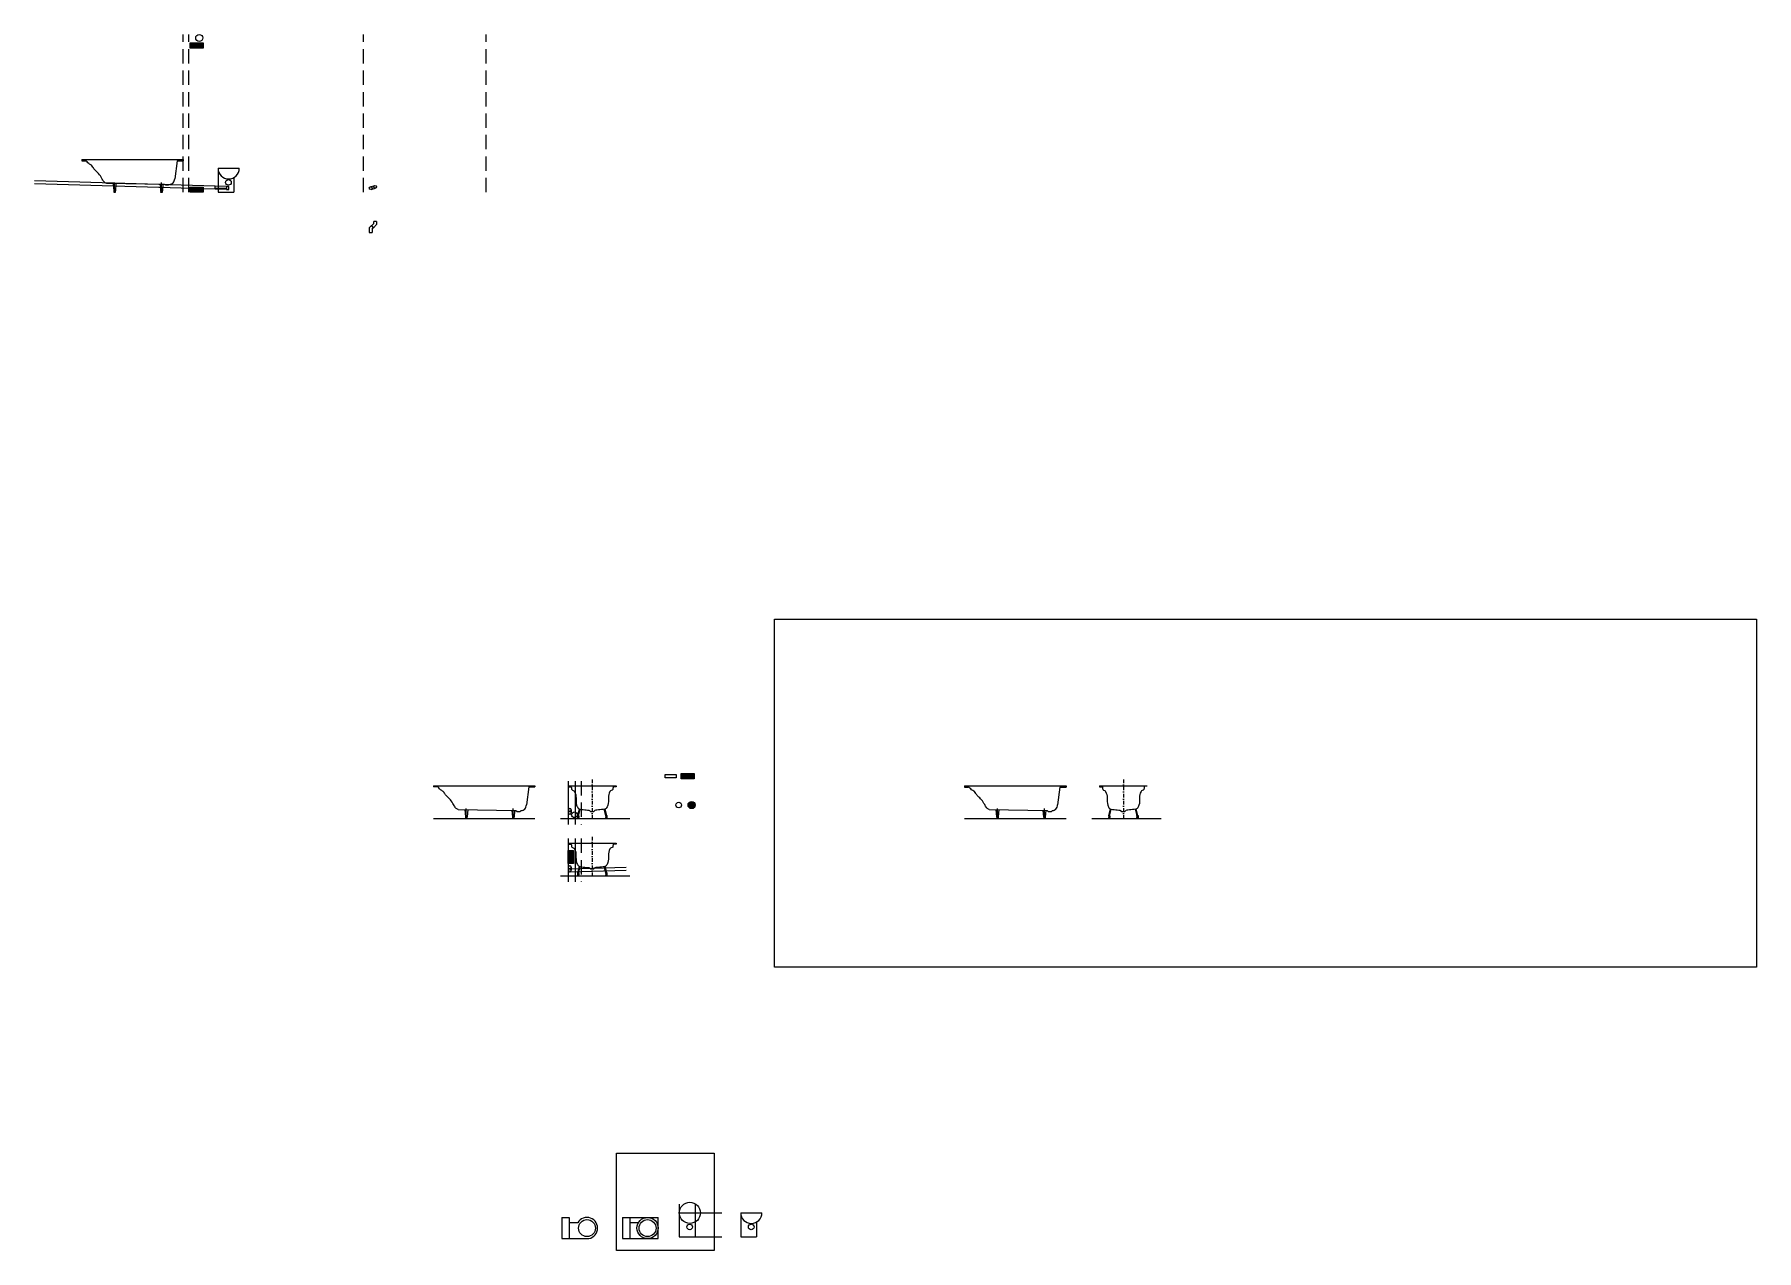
# Model space of a CAD drawing. Header units: millimetres. Extents: x 11901 to 57530, y -49178 to 1427.
# Drawn here: x 26990 to 57530, y -20150 to 1427 of the extents above; entities that cross this region are included whole.
import ezdxf

# ---------------------------------------------------------------- set-up
doc = ezdxf.new("R2010")
doc.units = ezdxf.units.MM
doc.linetypes.add('DASHDOT', pattern=[25.4, 12.7, -6.35, 0, -6.35])
doc.linetypes.add('DASHED', pattern=[19.05, 12.7, -6.35])
doc.layers.add('02 ОВиК', color=7, linetype='Continuous', plot=False)
doc.layers.add('02 Чистовое', color=1, linetype='Continuous')
doc.layers.add('03 ВК', color=5, linetype='Continuous')
picture_1 = doc.add_image_def('image1.png', size_in_pixel=(2960, 1050))
picture_2 = doc.add_image_def('image2.jpg', size_in_pixel=(600, 600))

msp = doc.modelspace()

# ---------------------------------------------------------------- linework, layer by layer
for p, q in [((27829, -793), (29629, -793)), ((27829, -793), (27829, -817)), ((27829, -817), (27893, -817)), ((29520, -817), (29478, -1132)), ((29520, -817), (29629, -817)), ((29629, -793), (29629, -817)), ((28266, -1212), (29293, -1232)), ((28385, -1215), (28395, -1345)), ((28411, -1357), (28411, -1199)), ((28436, -1216), (28427, -1345)), ((29244, -1357), (29244, -1199)), ((30246, -948), (30246, -1373)), ((30246, -948), (30621, -948)), ((30526, -1111), (30526, -1373)), ((28395, -1345), (28427, -1345)), ((28399, -1345), (28399, -1361)), ((28423, -1345), (28423, -1361)), ((29220, -1231), (29228, -1345)), ((29228, -1345), (29260, -1345)), ((29232, -1345), (29232, -1361)), ((29256, -1345), (29256, -1361)), ((29268, -1232), (29260, -1345)), ((29293, -1232), (29312, -1243)), ((29312, -1243), (29369, -1243)), ((29369, -1243), (29386, -1234)), ((30246, -1373), (30526, -1373)), ((34067, -11902), (35867, -11902)), ((34067, -11902), (34067, -11922)), ((35867, -11902), (35867, -11922)), ((36457, -11902), (37307, -11902)), ((36457, -11902), (36457, -11922)), ((37307, -11902), (37307, -11922)), ((34131, -11922), (34067, -11922)), ((35758, -11922), (35716, -12241)), ((35758, -11922), (35867, -11922)), ((36457, -11922), (36511, -11922)), ((37307, -11922), (37254, -11922)), ((34067, -12482), (35867, -12482)), ((34504, -12322), (35530, -12342)), ((34623, -12324), (34633, -12454)), ((34633, -12454), (34665, -12454)), ((34636, -12454), (34636, -12470)), ((34649, -12466), (34649, -12309)), ((34661, -12454), (34661, -12470)), ((34674, -12325), (34665, -12454)), ((35457, -12341), (35466, -12454)), ((35466, -12454), (35498, -12454)), ((35469, -12454), (35469, -12470)), ((35482, -12466), (35482, -12309)), ((35494, -12454), (35494, -12470)), ((35506, -12342), (35498, -12454)), ((35530, -12342), (35550, -12361)), ((35550, -12361), (35606, -12361)), ((35606, -12361), (35624, -12344)), ((36321, -12482), (37550, -12482)), ((36622, -12445), (36622, -12467)), ((36624, -12430), (36655, -12315)), ((36639, -12430), (36669, -12320)), ((36642, -12445), (36642, -12467)), ((36834, -12342), (36854, -12361)), ((36854, -12361), (36911, -12361)), ((36911, -12361), (36928, -12344)), ((37126, -12430), (37096, -12320)), ((37140, -12430), (37109, -12315)), ((37122, -12445), (37122, -12467)), ((37142, -12445), (37142, -12467)), ((36457, -12921), (37307, -12921)), ((36457, -12921), (36457, -12941)), ((36457, -12941), (36511, -12941)), ((37307, -12941), (37254, -12941)), ((37307, -12921), (37307, -12941)), ((36624, -13448), (36655, -13334)), ((36639, -13448), (36669, -13338)), ((37126, -13448), (37096, -13338)), ((37140, -13448), (37109, -13334)), ((36622, -13463), (36622, -13486)), ((36642, -13463), (36642, -13486)), ((37122, -13463), (37122, -13486)), ((37142, -13463), (37142, -13486)), ((39516, -19481), (39516, -19906)), ((39516, -19481), (39891, -19481)), ((36341, -19563), (36471, -19563)), ((36341, -19563), (36341, -19938)), ((36471, -19563), (36471, -19938)), ((36626, -19658), (36471, -19658)), ((39796, -19644), (39796, -19906)), ((36341, -19938), (36789, -19938)), ((39516, -19906), (39796, -19906))]:
    msp.add_line(p, q)
at = {"linetype": 'DASHDOT', "ltscale": 5}
for p, q in [((36882, -11791), (36882, -12500)), ((36882, -12809), (36882, -13519))]:
    msp.add_line(p, q, dxfattribs=at)
at = {"color": 1}
for p, q in [((37416, -19563), (38051, -19563)), ((37416, -19563), (37416, -19938)), ((37546, -19563), (37546, -19938)), ((37700, -19658), (37546, -19658)), ((38051, -19938), (38051, -19563)), ((37416, -19938), (38051, -19938))]:
    msp.add_line(p, q, dxfattribs=at)
for points in [[(28395, -1361), (28395, -1373), (28427, -1373), (28427, -1361)], [(29228, -1361), (29228, -1373), (29260, -1373), (29260, -1361)], [(36621, -12430), (36621, -12445), (36643, -12445), (36643, -12430)], [(36621, -12467), (36621, -12482), (36643, -12482), (36643, -12467)], [(37143, -12430), (37143, -12445), (37121, -12445), (37121, -12430)], [(37143, -12467), (37143, -12482), (37121, -12482), (37121, -12467)], [(36621, -13448), (36621, -13463), (36643, -13463), (36643, -13448)], [(36621, -13486), (36621, -13501), (36643, -13501), (36643, -13486)], [(37143, -13448), (37143, -13463), (37121, -13463), (37121, -13448)], [(37143, -13486), (37143, -13501), (37121, -13501), (37121, -13486)]]:
    msp.add_lwpolyline(points, close=True)
at = {"flags": 128}
for points in [[(34633, -12470), (34633, -12482), (34665, -12482), (34665, -12470)], [(35466, -12470), (35466, -12482), (35498, -12482), (35498, -12470)]]:
    msp.add_lwpolyline(points, close=True, dxfattribs=at)
for centre, radius in [((30431, -1198), 50), ((36789, -19751), 150), ((39701, -19731), 50)]:
    msp.add_circle(centre, radius)
at = {"color": 1}
for centre, radius in [((38613, -19481), 188), ((37863, -19751), 188), ((37863, -19751), 150)]:
    msp.add_circle(centre, radius, dxfattribs=at)
for centre, start, end in [((30434, -948), 180, 0), ((39704, -19481), 180, 0), ((36789, -19751), 270, 150.4401)]:
    msp.add_arc(centre, 188, start, end)
for points, start_tangent, end_tangent in [([(28266, -1212), (28221, -1184), (28186, -1128), (28128, -1042), (28065, -979), (28026, -929), (28003, -895), (27952, -864), (27893, -817)], (-0.999809, 0.01956), (-1, 0)), ([(29386, -1234), (29448, -1207), (29478, -1132)], (1, 0), (0.131254, 0.991349)), ([(34504, -12322), (34459, -12294), (34424, -12238), (34366, -12151), (34303, -12088), (34264, -12039), (34241, -12005), (34190, -11974), (34131, -11922)], (-0.999809, 0.01956), (-1, 0)), ([(36511, -11922), (36516, -11951), (36520, -11971), (36546, -11985), (36568, -12006), (36605, -12247), (36638, -12304), (36748, -12330), (36801, -12335), (36834, -12342)], (0, -1), (0.707107, -0.707107)), ([(37254, -11922), (37249, -11951), (37245, -11971), (37218, -11985), (37197, -12006), (37159, -12247), (37127, -12304), (37017, -12330), (36964, -12335), (36930, -12342)], (0, -1), (-0.707107, -0.707107)), ([(35624, -12344), (35686, -12316), (35716, -12241)], (1, 0), (0.131254, 0.991349)), ([(36511, -12941), (36516, -12970), (36520, -12990), (36546, -13003), (36568, -13025), (36605, -13266), (36638, -13323), (36748, -13348), (36801, -13354), (36834, -13361)], (0, -1), (0.707107, -0.707107)), ([(37254, -12941), (37249, -12970), (37245, -12990), (37218, -13003), (37197, -13025), (37159, -13266), (37127, -13323), (37017, -13348), (36964, -13354), (36930, -13361)], (0, -1), (-0.707107, -0.707107))]:
    msp.add_spline(points, degree=3, dxfattribs=dict(start_tangent=start_tangent, end_tangent=end_tangent))
at = {"layer": '02 ОВиК', "color": 2}
for p, q in [((29773, 1257), (29958, 1257)), ((29773, 1248), (29958, 1248)), ((29773, 1239), (29958, 1239)), ((29773, 1231), (29958, 1231)), ((29773, 1222), (29958, 1222)), ((29773, 1213), (29958, 1213)), ((29773, 1205), (29958, 1205)), ((29773, -1300), (29958, -1300)), ((29773, -1309), (29958, -1309)), ((29773, -1318), (29958, -1318)), ((29773, -1326), (29958, -1326)), ((29773, -1335), (29958, -1335)), ((29773, -1344), (29958, -1344)), ((29773, -1352), (29958, -1352)), ((38483, -11707), (38668, -11707)), ((38483, -11715), (38668, -11715)), ((38483, -11724), (38668, -11724)), ((38483, -11732), (38668, -11732)), ((38483, -11741), (38668, -11741)), ((38483, -11750), (38668, -11750)), ((38483, -11758), (38668, -11758)), ((38618, -12211), (38671, -12211)), ((38601, -12245), (38688, -12245)), ((38602, -12236), (38687, -12236)), ((38602, -12254), (38687, -12254)), ((38605, -12228), (38685, -12228)), ((38605, -12262), (38685, -12262)), ((38610, -12219), (38680, -12219)), ((38610, -12271), (38680, -12271)), ((38618, -12279), (38671, -12279)), ((36478, -13260), (36478, -13075)), ((36486, -13260), (36486, -13075)), ((36495, -13260), (36495, -13075)), ((36504, -13260), (36504, -13075)), ((36512, -13260), (36512, -13075)), ((36521, -13260), (36521, -13075)), ((36529, -13260), (36529, -13075))]:
    msp.add_line(p, q, dxfattribs=at)
at = {"layer": '02 ОВиК', "color": 2, "flags": 128}
for points in [[(29749, 1184), (29749, 1277), (29981, 1277), (29981, 1184)], [(29765, 1201), (29765, 1261), (29965, 1261), (29965, 1201)], [(29749, -1373), (29749, -1280), (29981, -1280), (29981, -1373)], [(29765, -1356), (29765, -1296), (29965, -1296), (29965, -1356)], [(36550, -13284), (36457, -13284), (36457, -13052), (36550, -13052)], [(36534, -13268), (36474, -13268), (36474, -13068), (36534, -13068)]]:
    msp.add_lwpolyline(points, close=True, dxfattribs=at)
at = {"layer": '02 ОВиК', "color": 2}
for points in [[(38173, -11762), (38173, -11702), (38373, -11702), (38373, -11762)], [(38460, -11779), (38460, -11686), (38692, -11686), (38692, -11779)], [(38476, -11762), (38476, -11702), (38676, -11702), (38676, -11762)]]:
    msp.add_lwpolyline(points, close=True, dxfattribs=at)
at = {"layer": '02 ОВиК'}
msp.add_circle((29912, 1365), 62.5, dxfattribs=at)
at = {"layer": '02 ОВиК', "color": 2}
for centre, radius in [((38416, -12245), 50), ((38645, -12245), 64), ((38645, -12245), 50), ((36567, -12418), 50)]:
    msp.add_circle(centre, radius, dxfattribs=at)
at = {"layer": '02 Чистовое', "linetype": 'DASHED', "ltscale": 20}
for p, q in [((29629, -1373), (29629, 1427)), ((29729, -1373), (29729, 1427)), ((32828, -1373), (32828, 1427)), ((35000, -1373), (35000, 1427)), ((36687, -11822), (36687, -12590)), ((36687, -12841), (36687, -13609))]:
    msp.add_line(p, q, dxfattribs=at)
at = {"layer": '02 Чистовое', "ltscale": 20}
for p, q in [((36457, -11822), (36457, -12590)), ((36577, -11822), (36577, -12590)), ((36457, -12841), (36457, -13609)), ((36577, -12841), (36577, -13609))]:
    msp.add_line(p, q, dxfattribs=at)
at = {"layer": '03 ВК'}
for p, q in [((30394, -1273), (26990, -1171)), ((30394, -1323), (26990, -1221)), ((30195, -1317), (30195, -1267)), ((30195, -1292), (30394, -1298)), ((32947, -1274), (33027, -1254)), ((32959, -1322), (33039, -1302)), ((32969, -1965), (32928, -2006)), ((32928, -2006), (32928, -2088)), ((32928, -2088), (32978, -2088)), ((33008, -1926), (32965, -1969)), ((33000, -2005), (32965, -1969)), ((32969, -1965), (33005, -2000)), ((32978, -2027), (33005, -2000)), ((32978, -2027), (32978, -2088)), ((33058, -1947), (33000, -2005)), ((33008, -1926), (33008, -1889)), ((33058, -1889), (33008, -1889)), ((33058, -1889), (33058, -1947)), ((43486, -11902), (45286, -11902)), ((43486, -11902), (43486, -11927)), ((45286, -11902), (45286, -11927)), ((45876, -11902), (46726, -11902)), ((45876, -11902), (45876, -11922)), ((43486, -11927), (43549, -11927)), ((45176, -11927), (45135, -12241)), ((45176, -11927), (45286, -11927)), ((45876, -11922), (45929, -11922)), ((36457, -12330), (36457, -12384)), ((36507, -12330), (36507, -12384)), ((43486, -12482), (45286, -12482)), ((43923, -12322), (44949, -12342)), ((44042, -12324), (44051, -12454)), ((44051, -12454), (44083, -12454)), ((44055, -12454), (44055, -12470)), ((44067, -12466), (44067, -12309)), ((44080, -12454), (44080, -12470)), ((44093, -12325), (44083, -12454)), ((44876, -12341), (44884, -12454)), ((44884, -12454), (44916, -12454)), ((44888, -12454), (44888, -12470)), ((44900, -12466), (44900, -12309)), ((44913, -12454), (44913, -12470)), ((44925, -12342), (44916, -12454)), ((44949, -12342), (44968, -12361)), ((44968, -12361), (45025, -12361)), ((45025, -12361), (45043, -12344)), ((45740, -12482), (46969, -12482)), ((46041, -12445), (46041, -12467)), ((46043, -12430), (46074, -12315)), ((46057, -12430), (46087, -12320)), ((46061, -12445), (46061, -12467)), ((46253, -12342), (46273, -12361)), ((46273, -12361), (46329, -12361)), ((46329, -12361), (46347, -12344)), ((46544, -12430), (46514, -12320)), ((46559, -12430), (46528, -12315)), ((46541, -12445), (46541, -12467)), ((46561, -12445), (46561, -12467)), ((36457, -13349), (36457, -13403)), ((36482, -13378), (37482, -13348)), ((36482, -13428), (37482, -13398)), ((36507, -13349), (36507, -13403)), ((36834, -13361), (36854, -13380)), ((36854, -13380), (36911, -13380)), ((36911, -13380), (36928, -13362)), ((36321, -13501), (37550, -13501)), ((38425, -19329), (38425, -19906)), ((38425, -19481), (39181, -19481)), ((38705, -19329), (38705, -19906)), ((38425, -19906), (39181, -19906))]:
    msp.add_line(p, q, dxfattribs=at)
at = {"layer": '03 ВК', "linetype": 'DASHDOT', "ltscale": 5}
msp.add_line((46301, -11791), (46301, -12500), dxfattribs=at)
at = {"layer": '03 ВК'}
for points in [[(30394, -1273), (30394, -1323), (30435, -1323), (30435, -1273)], [(44051, -12470), (44051, -12482), (44083, -12482), (44083, -12470)], [(44884, -12470), (44884, -12482), (44916, -12482), (44916, -12470)], [(46040, -12430), (46040, -12445), (46062, -12445), (46062, -12430)], [(46040, -12467), (46040, -12482), (46062, -12482), (46062, -12467)], [(46562, -12430), (46562, -12445), (46540, -12445), (46540, -12430)], [(46562, -12467), (46562, -12482), (46540, -12482), (46540, -12467)]]:
    msp.add_lwpolyline(points, close=True, dxfattribs=at)
for centre, radius in [((32953, -1298), 25), ((33033, -1278), 25), ((38610, -19731), 50)]:
    msp.add_circle(centre, radius, dxfattribs=at)
for centre, start, end in [((36482, -12330), 0, 180), ((36482, -12384), 180, 0), ((36482, -13349), 0, 180), ((36482, -13403), 180, 0)]:
    msp.add_arc(centre, 25, start, end, dxfattribs=at)
at = {"layer": '03 ВК', "linetype": 'DASHED'}
for centre, start, end in [((36482, -12330), 180, 0), ((36482, -12384), 0, 180), ((36482, -13349), 180, 0), ((36482, -13403), 0, 180)]:
    msp.add_arc(centre, 25, start, end, dxfattribs=at)
at = {"layer": '03 ВК'}
for points, start_tangent, end_tangent in [([(43923, -12322), (43878, -12294), (43842, -12238), (43784, -12151), (43721, -12088), (43682, -12039), (43659, -12005), (43608, -11974), (43549, -11927)], (-0.999809, 0.01956), (-1, 0)), ([(45929, -11922), (45934, -11951), (45938, -11971), (45965, -11985), (45986, -12006), (46024, -12247), (46056, -12304), (46166, -12330), (46219, -12335), (46253, -12342)], (0, -1), (0.707107, -0.707107)), ([(46672, -11922), (46668, -11951), (46664, -11971), (46637, -11985), (46615, -12006), (46578, -12247), (46545, -12304), (46435, -12330), (46383, -12335), (46349, -12342)], (0, -1), (-0.707107, -0.707107)), ([(45043, -12344), (45105, -12316), (45135, -12241)], (1, 0), (0.131254, 0.991349))]:
    msp.add_spline(points, degree=3, dxfattribs=dict(at, start_tangent=start_tangent, end_tangent=end_tangent))

# ---------------------------------------------------------------- pictures from other files: only their frames are drawn
at = {"color": 1}
image = msp.add_image(picture_2, insert=(37315, -20150), size_in_units=(1728, 1728), dxfattribs=at)
image.dxf.flags = 7
at = {"layer": '03 ВК'}
image = msp.add_image(picture_1, insert=(40115, -15123), size_in_units=(17416, 6178), dxfattribs=at)
image.dxf.flags = 7

doc.saveas('drawing.dxf')
